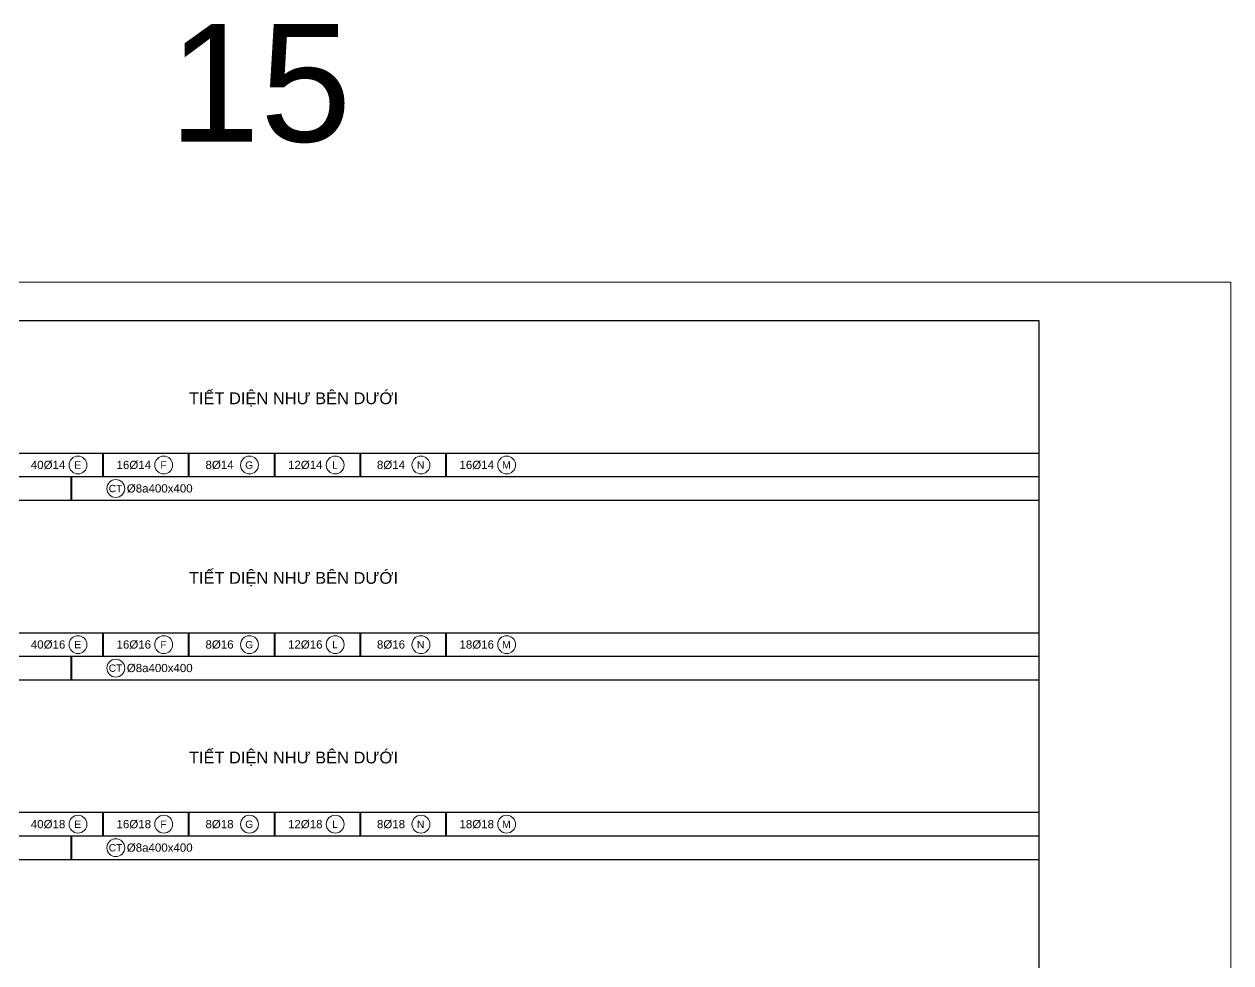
# Model space of a CAD drawing. Header units: millimetres. Extents: x -146909 to 4830753, y -683702 to -336947.
# Drawn here: x 4798686 to 4808950, y -440551 to -432566 of the extents above; entities that cross this region are included whole.
import ezdxf
from ezdxf.enums import TextEntityAlignment as Align

# ---------------------------------------------------------------- set-up
doc = ezdxf.new("R2010")
doc.units = ezdxf.units.MM
doc.header["$MEASUREMENT"] = 0
doc.layers.get('0').update_dxf_attribs({"lineweight": 9})
doc.layers.get('Defpoints').update_dxf_attribs({"color": 10, "lineweight": 0})
for name, color, linetype, lineweight in [("'S_General_Cont_1 Thin", 1, 'Continuous', 18), ("'S_General_Text_3_Member name", 3, 'Continuous', 35), ('CDAI', 3, 'Continuous', 40), ('DBAO', 2, 'Continuous', 13)]:
    doc.layers.add(name, color=color, linetype=linetype, lineweight=lineweight)
for name, color, linetype in [('DM', 1, 'Continuous'), ('TBL', 1, 'Continuous'), ('TX', 214, 'Continuous')]:
    doc.layers.add(name, color=color, linetype=linetype)
doc.styles.add('arial', font='arial.ttf', dxfattribs={"width": 0.85})

# ---------------------------------------------------------------- blocks, each defined once
blk = doc.blocks.new('sign of slab')
at = {"layer": "'S_General_Cont_1 Thin"}
blk.add_circle((-10, 0), 475, dxfattribs=at)
at = {"layer": "'S_General_Text_3_Member name", "style": 'arial'}
blk.add_attdef('S', text='', height=250, dxfattribs=at).set_placement((-23, -1), align=Align.MIDDLE_CENTER)

msp = doc.modelspace()

# ---------------------------------------------------------------- linework, layer by layer
at = {"layer": 'CDAI', "color": 214}
for p, q in [((4799356.32186, -436214.98839), (4799356.32186, -436414.98839)), ((4800085.53811, -436214.98839), (4800085.53811, -436414.98839)), ((4800814.75436, -436214.98839), (4800814.75436, -436414.98839)), ((4801543.97061, -436214.98839), (4801543.97061, -436414.98839)), ((4802273.18686, -436214.98839), (4802273.18686, -436414.98839)), ((4799087.68753, -436414.98839), (4799087.68753, -436614.98839)), ((4799356.32186, -437742.67112), (4799356.32186, -437942.67112)), ((4800085.53811, -437742.67112), (4800085.53811, -437942.67112)), ((4800814.75436, -437742.67112), (4800814.75436, -437942.67112)), ((4801543.97061, -437742.67112), (4801543.97061, -437942.67112)), ((4802273.18686, -437742.67112), (4802273.18686, -437942.67112)), ((4799087.68753, -437942.67112), (4799087.68753, -438142.67112)), ((4799356.32186, -439270.35386), (4799356.32186, -439470.35386)), ((4800085.53811, -439270.35386), (4800085.53811, -439470.35386)), ((4800814.75436, -439270.35386), (4800814.75436, -439470.35386)), ((4801543.97061, -439270.35386), (4801543.97061, -439470.35386)), ((4802273.18686, -439270.35386), (4802273.18686, -439470.35386)), ((4799087.68753, -439470.35386), (4799087.68753, -439670.35386))]:
    msp.add_line(p, q, dxfattribs=at)
at = {"layer": 'DBAO', "color": 1}
msp.add_lwpolyline([(4808950.47356, -448761.98892), (4792200.47356, -448761.98892), (4792200.47356, -434761.98892), (4808950.47356, -434761.98892)], close=True, dxfattribs=at)
at = {"layer": 'TBL'}
for p, q in [((4794988.64647, -435087.30565), (4807316.52474, -435087.30565)), ((4807316.52474, -435087.30565), (4807316.52474, -448761.98892)), ((4794988.64647, -436214.98839), (4807316.52474, -436214.98839)), ((4794988.64647, -436614.98839), (4807316.52474, -436614.98839)), ((4794988.64647, -437742.67112), (4807316.52474, -437742.67112)), ((4794988.64647, -438142.67112), (4807316.52474, -438142.67112)), ((4794988.64647, -439270.35386), (4807316.52474, -439270.35386)), ((4794988.64647, -439670.35386), (4807316.52474, -439670.35386))]:
    msp.add_line(p, q, dxfattribs=at)
at = {"layer": 'TBL', "color": 8}
for p, q in [((4794988.64647, -436414.98839), (4807316.52474, -436414.98839)), ((4794988.64647, -437942.67112), (4807316.52474, -437942.67112)), ((4794988.64647, -439470.35386), (4807316.52474, -439470.35386))]:
    msp.add_line(p, q, dxfattribs=at)

# ---------------------------------------------------------------- block references
ref = msp.add_blockref('sign of slab', (4799145.9916, -436316.08449), dxfattribs=dict(xscale=0.16, yscale=0.16, zscale=0.16))
ref.add_attrib('S', 'E', dxfattribs={"layer": 'DM', "height": 62.5, "style": 'arial'}).set_placement((4799142.23759, -436316.24138), align=Align.MIDDLE_CENTER)
ref = msp.add_blockref('sign of slab', (4799875.20785, -436316.08449), dxfattribs=dict(xscale=0.16, yscale=0.16, zscale=0.16))
ref.add_attrib('S', 'F', dxfattribs={"layer": 'DM', "height": 62.5, "style": 'arial'}).set_placement((4799871.45384, -436316.24138), align=Align.MIDDLE_CENTER)
ref = msp.add_blockref('sign of slab', (4800604.4241, -436316.08449), dxfattribs=dict(xscale=0.16, yscale=0.16, zscale=0.16))
ref.add_attrib('S', 'G', dxfattribs={"layer": 'DM', "height": 62.5, "style": 'arial'}).set_placement((4800600.67009, -436316.24138), align=Align.MIDDLE_CENTER)
ref = msp.add_blockref('sign of slab', (4801333.64036, -436316.08449), dxfattribs=dict(xscale=0.16, yscale=0.16, zscale=0.16))
ref.add_attrib('S', 'L', dxfattribs={"layer": 'DM', "height": 62.5, "style": 'arial'}).set_placement((4801329.88634, -436316.24138), align=Align.MIDDLE_CENTER)
ref = msp.add_blockref('sign of slab', (4802062.85661, -436316.08449), dxfattribs=dict(xscale=0.16, yscale=0.16, zscale=0.16))
ref.add_attrib('S', 'N', dxfattribs={"layer": 'DM', "height": 62.5, "style": 'arial'}).set_placement((4802059.10259, -436316.24138), align=Align.MIDDLE_CENTER)
ref = msp.add_blockref('sign of slab', (4802792.07286, -436316.08449), dxfattribs=dict(xscale=0.16, yscale=0.16, zscale=0.16))
ref.add_attrib('S', 'M', dxfattribs={"layer": 'DM', "height": 62.5, "style": 'arial'}).set_placement((4802788.31884, -436316.24138), align=Align.MIDDLE_CENTER)
ref = msp.add_blockref('sign of slab', (4799467.44964, -436516.08449), dxfattribs=dict(xscale=0.16, yscale=0.16, zscale=0.16))
ref.add_attrib('S', 'CT', dxfattribs={"layer": 'DM', "height": 62.5, "style": 'arial'}).set_placement((4799463.69563, -436516.24138), align=Align.MIDDLE_CENTER)
ref = msp.add_blockref('sign of slab', (4799145.9916, -437843.76723), dxfattribs=dict(xscale=0.16, yscale=0.16, zscale=0.16))
ref.add_attrib('S', 'E', dxfattribs={"layer": 'DM', "height": 62.5, "style": 'arial'}).set_placement((4799142.23759, -437843.92412), align=Align.MIDDLE_CENTER)
ref = msp.add_blockref('sign of slab', (4799875.20785, -437843.76723), dxfattribs=dict(xscale=0.16, yscale=0.16, zscale=0.16))
ref.add_attrib('S', 'F', dxfattribs={"layer": 'DM', "height": 62.5, "style": 'arial'}).set_placement((4799871.45384, -437843.92412), align=Align.MIDDLE_CENTER)
ref = msp.add_blockref('sign of slab', (4800604.4241, -437843.76723), dxfattribs=dict(xscale=0.16, yscale=0.16, zscale=0.16))
ref.add_attrib('S', 'G', dxfattribs={"layer": 'DM', "height": 62.5, "style": 'arial'}).set_placement((4800600.67009, -437843.92412), align=Align.MIDDLE_CENTER)
ref = msp.add_blockref('sign of slab', (4801333.64036, -437843.76723), dxfattribs=dict(xscale=0.16, yscale=0.16, zscale=0.16))
ref.add_attrib('S', 'L', dxfattribs={"layer": 'DM', "height": 62.5, "style": 'arial'}).set_placement((4801329.88634, -437843.92412), align=Align.MIDDLE_CENTER)
ref = msp.add_blockref('sign of slab', (4802062.85661, -437843.76723), dxfattribs=dict(xscale=0.16, yscale=0.16, zscale=0.16))
ref.add_attrib('S', 'N', dxfattribs={"layer": 'DM', "height": 62.5, "style": 'arial'}).set_placement((4802059.10259, -437843.92412), align=Align.MIDDLE_CENTER)
ref = msp.add_blockref('sign of slab', (4802792.07286, -437843.76723), dxfattribs=dict(xscale=0.16, yscale=0.16, zscale=0.16))
ref.add_attrib('S', 'M', dxfattribs={"layer": 'DM', "height": 62.5, "style": 'arial'}).set_placement((4802788.31884, -437843.92412), align=Align.MIDDLE_CENTER)
ref = msp.add_blockref('sign of slab', (4799467.44964, -438043.76723), dxfattribs=dict(xscale=0.16, yscale=0.16, zscale=0.16))
ref.add_attrib('S', 'CT', dxfattribs={"layer": 'DM', "height": 62.5, "style": 'arial'}).set_placement((4799463.69563, -438043.92412), align=Align.MIDDLE_CENTER)
ref = msp.add_blockref('sign of slab', (4799145.9916, -439371.44997), dxfattribs=dict(xscale=0.16, yscale=0.16, zscale=0.16))
ref.add_attrib('S', 'E', dxfattribs={"layer": 'DM', "height": 62.5, "style": 'arial'}).set_placement((4799142.23759, -439371.60686), align=Align.MIDDLE_CENTER)
ref = msp.add_blockref('sign of slab', (4799875.20785, -439371.44997), dxfattribs=dict(xscale=0.16, yscale=0.16, zscale=0.16))
ref.add_attrib('S', 'F', dxfattribs={"layer": 'DM', "height": 62.5, "style": 'arial'}).set_placement((4799871.45384, -439371.60686), align=Align.MIDDLE_CENTER)
ref = msp.add_blockref('sign of slab', (4800604.4241, -439371.44997), dxfattribs=dict(xscale=0.16, yscale=0.16, zscale=0.16))
ref.add_attrib('S', 'G', dxfattribs={"layer": 'DM', "height": 62.5, "style": 'arial'}).set_placement((4800600.67009, -439371.60686), align=Align.MIDDLE_CENTER)
ref = msp.add_blockref('sign of slab', (4801333.64036, -439371.44997), dxfattribs=dict(xscale=0.16, yscale=0.16, zscale=0.16))
ref.add_attrib('S', 'L', dxfattribs={"layer": 'DM', "height": 62.5, "style": 'arial'}).set_placement((4801329.88634, -439371.60686), align=Align.MIDDLE_CENTER)
ref = msp.add_blockref('sign of slab', (4802062.85661, -439371.44997), dxfattribs=dict(xscale=0.16, yscale=0.16, zscale=0.16))
ref.add_attrib('S', 'N', dxfattribs={"layer": 'DM', "height": 62.5, "style": 'arial'}).set_placement((4802059.10259, -439371.60686), align=Align.MIDDLE_CENTER)
ref = msp.add_blockref('sign of slab', (4802792.07286, -439371.44997), dxfattribs=dict(xscale=0.16, yscale=0.16, zscale=0.16))
ref.add_attrib('S', 'M', dxfattribs={"layer": 'DM', "height": 62.5, "style": 'arial'}).set_placement((4802788.31884, -439371.60686), align=Align.MIDDLE_CENTER)
ref = msp.add_blockref('sign of slab', (4799467.44964, -439571.44997), dxfattribs=dict(xscale=0.16, yscale=0.16, zscale=0.16))
ref.add_attrib('S', 'CT', dxfattribs={"layer": 'DM', "height": 62.5, "style": 'arial'}).set_placement((4799463.69563, -439571.60686), align=Align.MIDDLE_CENTER)

# ---------------------------------------------------------------- texts
at = {"layer": 'Defpoints', "style": 'arial'}
msp.add_text('15', height=1000, dxfattribs=at).set_placement((4800693.21517, -433073.24457), align=Align.MIDDLE)
at = {"layer": 'TX', "color": 2, "style": 'arial'}
for s, height, p in [('TIẾT DIỆN NHƯ BÊN DƯỚI', 100, (4800977.13143, -435748.64809)), ('40%%C14', 70, (4798889.89437, -436314.98839)), ('16%%C14', 70, (4799619.11062, -436314.98839)), ('8%%C14', 70, (4800348.32687, -436314.98839)), ('12%%C14', 70, (4801077.54312, -436314.98839)), ('8%%C14', 70, (4801806.75937, -436314.98839)), ('16%%C14', 70, (4802535.97562, -436314.98839)), ('%%C8a400x400', 70, (4799839.57452, -436514.98839)), ('TIẾT DIỆN NHƯ BÊN DƯỚI', 100, (4800977.13143, -437276.33083)), ('40%%C16', 70, (4798889.89437, -437842.67112)), ('16%%C16', 70, (4799619.11062, -437842.67112)), ('8%%C16', 70, (4800348.32687, -437842.67112)), ('12%%C16', 70, (4801077.54312, -437842.67112)), ('8%%C16', 70, (4801806.75937, -437842.67112)), ('18%%C16', 70, (4802535.97562, -437842.67112)), ('%%C8a400x400', 70, (4799839.57452, -438042.67112)), ('TIẾT DIỆN NHƯ BÊN DƯỚI', 100, (4800977.13143, -438804.01357)), ('40%%C18', 70, (4798889.89437, -439370.35386)), ('16%%C18', 70, (4799619.11062, -439370.35386)), ('8%%C18', 70, (4800348.32687, -439370.35386)), ('12%%C18', 70, (4801077.54312, -439370.35386)), ('8%%C18', 70, (4801806.75937, -439370.35386)), ('18%%C18', 70, (4802535.97562, -439370.35386)), ('%%C8a400x400', 70, (4799839.57452, -439570.35386))]:
    msp.add_text(s, height=height, dxfattribs=at).set_placement(p, align=Align.MIDDLE_CENTER)

doc.saveas('drawing.dxf')
